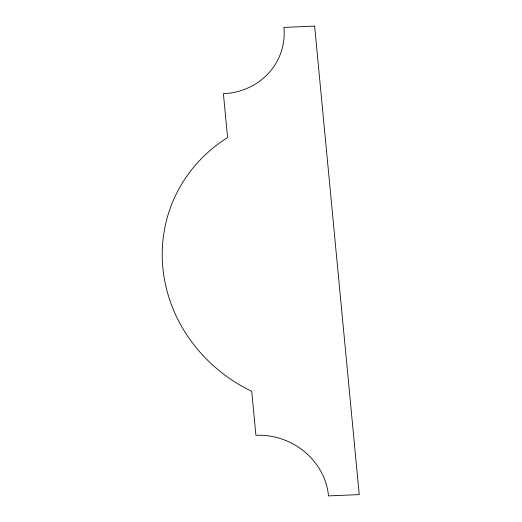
<?xml version="1.0" encoding="UTF-8"?>
<svg xmlns="http://www.w3.org/2000/svg" width="522" height="522" viewBox="0 0 522 522"><rect width="100%" height="100%" fill="white"/><g stroke="black" fill="none" stroke-linecap="round" stroke-linejoin="round"><path stroke-width="0.78" d="M314.635 26.1L283.916 27.405A67.39 62.914 21 0 1 223.396 93.673L227.579 137.593A155.686 145.344 21 0 0 251.734 391.363L255.91 435.283A67.39 62.914 21 0 1 328.508 495.9L359.227 494.595L314.635 26.1"/></g></svg>
